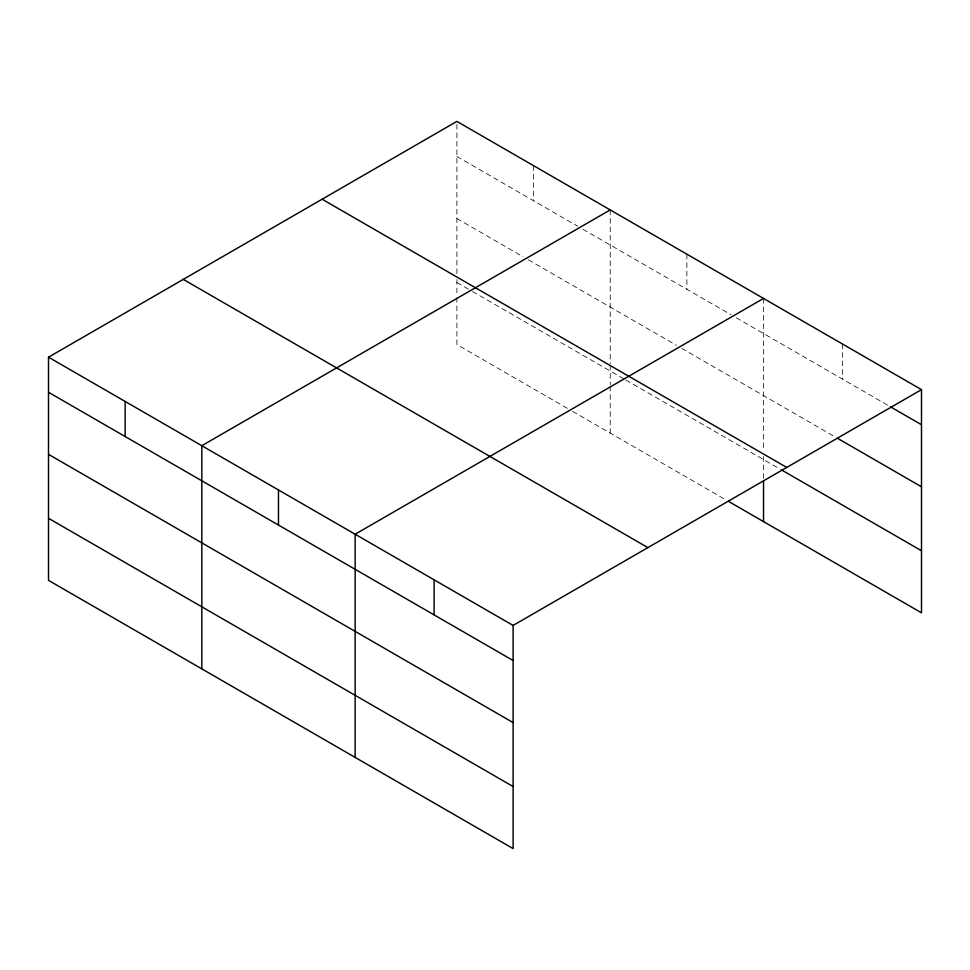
<?xml version="1.0" encoding="UTF-8"?>
<svg xmlns="http://www.w3.org/2000/svg" width="970" height="970" viewBox="0 0 970 970"><rect width="100%" height="100%" fill="white"/><g stroke="black" fill="none" stroke-linecap="round" stroke-linejoin="round"><path stroke-width="0.73" stroke-dasharray="4.85 3.64" d="M456.894 273.588L456.894 121.408M456.894 156.485L577.732 226.252M582.934 229.247L731.053 314.765M736.254 317.772L889.126 406.03M456.894 218.553L523.169 256.82M528.359 259.815L676.478 345.332M681.68 348.327L834.746 436.706M456.894 282.5L471.19 290.757M472.487 291.509L624.51 379.27M625.808 380.022L780.365 469.262M567.341 408.334L456.894 344.568L456.894 297.644M572.542 411.341L725.851 499.853M842.518 344.035L842.518 379.124M763.535 298.445L763.535 450.613M763.535 456.567L763.535 479.216M686.881 254.176L686.881 289.266M610.215 209.92L610.215 363.592M610.215 365.072L610.215 384.654M610.215 386.157L610.215 433.093M533.561 165.664L533.561 200.742M456.894 279.53L456.894 296.129"/><path stroke-width="1.45" d="M513.106 722.577L513.106 625.432L48.5 357.19L48.5 580.363L513.106 848.592L513.106 722.577L48.5 454.348M728.458 501.357L921.5 612.81L921.5 389.637L456.894 121.408L48.5 357.19M610.215 209.92L201.821 445.703L201.821 668.876M763.535 298.445L355.141 534.227L355.141 757.4M513.106 625.432L921.5 389.637M890.424 406.782L921.5 424.727M837.34 438.197L921.5 486.794M322.125 199.214L786.731 467.443M781.662 470.001L921.5 550.742M183.269 279.384L647.875 547.613M48.5 392.28L513.106 660.509M48.5 518.295L513.106 786.524M763.535 480.732L763.535 521.605M434.123 579.83L434.123 614.907M278.475 489.971L278.475 525.049M125.154 401.447L125.154 436.536"/></g></svg>
